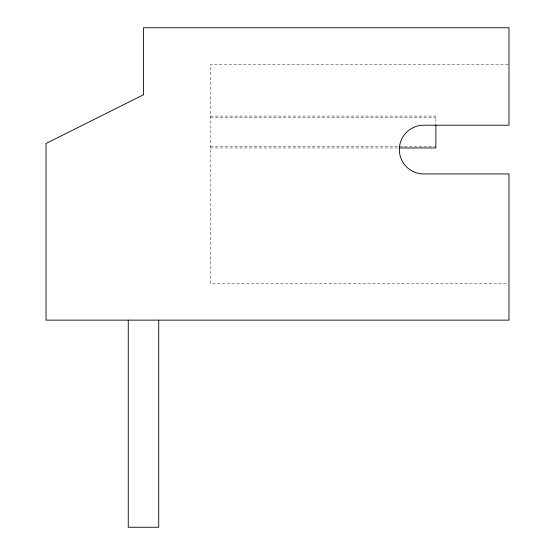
<?xml version="1.0" encoding="UTF-8"?>
<svg xmlns="http://www.w3.org/2000/svg" width="555" height="555" viewBox="0 0 555 555"><rect width="100%" height="100%" fill="white"/><g stroke="black" fill="none" stroke-linecap="round" stroke-linejoin="round"><path stroke-width="0.42" stroke-dasharray="2.77 2.08" d="M508.109 64.297L210.491 64.297L210.491 283.591L508.109 283.591M210.491 116.078L435.876 116.078L435.876 124.535M210.491 117.5L435.876 117.5M210.491 146.534L435.876 146.534M210.491 147.956L398.601 147.956"/><path stroke-width="0.83" d="M399.468 147.956L435.876 147.956L435.876 125.111M158.716 320.138L158.716 527.25L128.26 527.25L128.26 320.138M143.488 94.759L46.023 143.488L46.023 320.138L508.977 320.138L508.977 173.944L423.694 173.944A24.364 24.364 0 0 1 399.329 149.579A24.364 24.364 0 0 1 423.694 125.215L508.977 125.215L508.977 27.75L143.488 27.75L143.488 94.759"/></g></svg>
